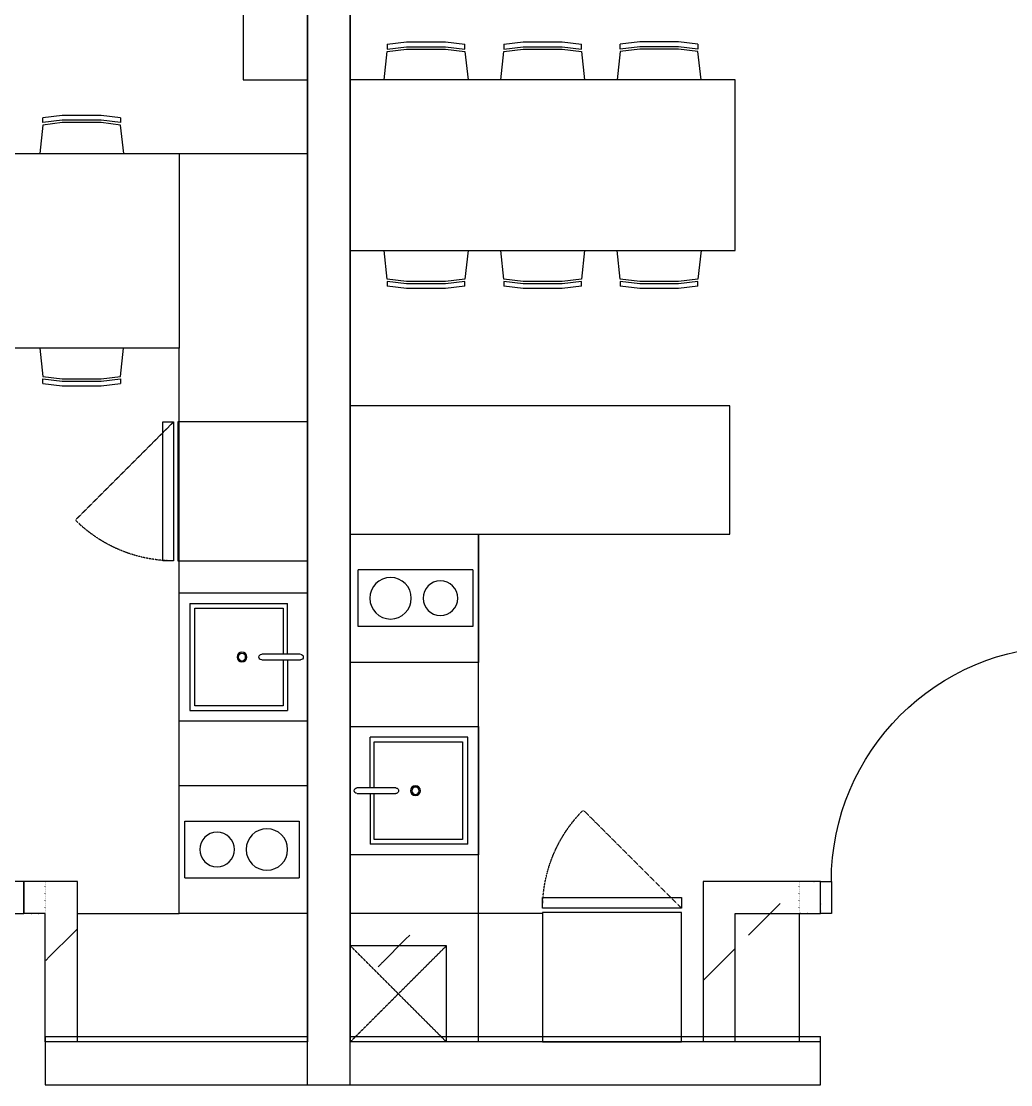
# Model space of a CAD drawing. Header units: millimetres. Extents: x -12551121 to 353735, y 112272 to 285506.
# Drawn here: x 110605 to 115231, y 147551 to 152525 of the extents above; entities that cross this region are included whole.
import ezdxf

# ---------------------------------------------------------------- set-up
doc = ezdxf.new("R2010")
doc.units = ezdxf.units.MM
doc.header["$MEASUREMENT"] = 0
for name, pattern in [('TYPE A$0$TYPE A$0$DOT2', [3.175, 0, -3.175]), ('TYPE A$0$TYPE A$0$TYPE A_450SQFT$0$DASHED', [0.75, 0.5, -0.25]), ('TYPE D2$0$TYPE D2$0$DOT2', [3.175, 0, -3.175]), ('TYPE D2$0$TYPE D2$0$HIDDEN', [0.375, 0.25, -0.125]), ('TYPE D2$0$TYPE D2$0$TYPE A_450SQFT$0$DASHED', [0.75, 0.5, -0.25])]:
    doc.linetypes.add(name, pattern=pattern)
for name, color, linetype in [('SHEARWALL L9-L28', 4, 'Continuous'), ('TYPE A$0$TYPE A$0$AM-BWK', 1, 'Continuous'), ('TYPE A$0$TYPE A$0$AM-DOOR', 4, 'Continuous'), ('TYPE A$0$TYPE A$0$AM-FURNITURE', 9, 'Continuous'), ('TYPE A$0$TYPE A$0$AM-RC-BEAM-SLAB-WALL', 3, 'Continuous'), ('TYPE A$0$TYPE A$0$AM-SANITARY', 4, 'Continuous'), ('TYPE A$0$TYPE A$0$TYPE A_450SQFT$0$AM-FURNITURE', 252, 'Continuous'), ('TYPE D2$0$TYPE D2$0$AM-BWK', 1, 'Continuous'), ('TYPE D2$0$TYPE D2$0$AM-DOOR', 4, 'Continuous'), ('TYPE D2$0$TYPE D2$0$AM-FURNITURE', 9, 'Continuous'), ('TYPE D2$0$TYPE D2$0$AM-RC-BEAM-SLAB-WALL', 3, 'Continuous'), ('TYPE D2$0$TYPE D2$0$AM-SANITARY', 4, 'Continuous'), ('TYPE D2$0$TYPE D2$0$AM-VOID', 8, 'TYPE D2$0$TYPE D2$0$HIDDEN')]:
    doc.layers.add(name, color=color, linetype=linetype)
doc.layers.add('WALL-FILL-1', color=9, linetype='Continuous', lineweight=9)
doc.layers.add('WALL-FILL-2', color=7, linetype='Continuous', lineweight=9)
pattern_1 = [(45, (4847680.4, 2641064.6), (-791.9596, 791.9596), []), (45, (4847680.4, 2642264.6), (-791.9596, 791.9596), [])]

# ---------------------------------------------------------------- blocks, each defined once
blk = doc.blocks.new('TYPE A$0$TYPE A$0$FUR-FRIDGE')
at = {"layer": 'TYPE A$0$TYPE A$0$AM-FURNITURE', "color": 0, "linetype": 'TYPE A$0$TYPE A$0$TYPE A_450SQFT$0$DASHED'}
blk.add_lwpolyline([(0, 625), (459.6, 1084.6)], dxfattribs=at)
at = {"layer": 'TYPE A$0$TYPE A$0$AM-FURNITURE', "color": 0, "linetype": 'ByBlock'}
for points in [[(650, 675), (0, 675), (0, 625), (650, 625)], [(650, 675), (0, 675), (0, 625), (650, 625)], [(0, 605), (650, 605), (650, 0), (0, 0)]]:
    blk.add_lwpolyline(points, close=True, dxfattribs=at)
at = {"layer": 'TYPE A$0$TYPE A$0$AM-FURNITURE', "color": 0, "linetype": 'TYPE A$0$TYPE A$0$TYPE A_450SQFT$0$DASHED'}
blk.add_arc((0, 625), 650, 0, 45, dxfattribs=at)
blk = doc.blocks.new('TYPE A$0$TYPE A$0$FUR-SINK')
at = {"layer": 'DefPoints', "color": 250}
blk.add_lwpolyline([(600, 0), (600, 600), (0, 600), (0, 0)], close=True, dxfattribs=at)
at = {"layer": 'TYPE A$0$TYPE A$0$AM-SANITARY'}
for p, q in [((287, 432.8, 0), (287, 568.1, 0)), ((313, 567, 0), (313, 432.8, 0)), ((287, 507, 0), (50, 507, 0)), ((50, 50, 0), (50, 507, 0)), ((313, 507, 0), (550, 507, 0)), ((550, 50, 0), (550, 507, 0)), ((72.1, 487.6, 0), (72.1, 74.4, 0)), ((287, 487.6, 0), (72.1, 487.6, 0)), ((527.9, 487.6, 0), (313, 487.6, 0)), ((527.9, 74.4, 0), (527.9, 487.6, 0)), ((287, 386.6, 0), (287, 432.8, 0)), ((313, 432.8, 0), (313, 386.6, 0)), ((550, 50, 0), (50, 50, 0)), ((72.1, 74.4, 0), (527.9, 74.4, 0))]:
    blk.add_line(p, q, dxfattribs=at)
for radius in [23.1, 17.1]:
    blk.add_circle((300, 294.4, 0), radius, dxfattribs=at)
for centre, start, end in [((300, 568.1, 0), 90, 180), ((300, 568.1, 0), 0, 90), ((300, 386.6, 0), 180, 0)]:
    blk.add_arc(centre, 13, start, end, dxfattribs=at)
blk = doc.blocks.new('TYPE A$0$TYPE A$0$FUR-HOB')
at = {"layer": 'DefPoints', "color": 250}
blk.add_lwpolyline([(600, 0), (600, 600), (0, 600), (0, 0)], close=True, dxfattribs=at)
at = {"layer": 'TYPE A$0$TYPE A$0$AM-FURNITURE'}
for p, q in [((432.5, 561.9, 0), (167.5, 561.9, 0)), ((167.5, 26.9, 0), (167.5, 561.9, 0)), ((432.5, 26.9, 0), (432.5, 561.9, 0)), ((167.5, 26.9, 0), (432.5, 26.9, 0))]:
    blk.add_line(p, q, dxfattribs=at)
for centre, radius in [((300, 410.9, 0), 97.1), ((300, 177.9, 0), 81.1)]:
    blk.add_circle(centre, radius, dxfattribs=at)
blk = doc.blocks.new('*U13')
blk.add_line((50, 75), (50, 1175))
for points in [[(0, -75), (50, -75), (50, 75), (0, 75)], [(1150, -75), (1200, -75), (1200, 75), (1150, 75)]]:
    blk.add_lwpolyline(points, close=True)
blk.add_arc((50, 75), 1100, 0, 90)
at = {"layer": 'DefPoints', "linetype": 'TYPE A$0$TYPE A$0$DOT2'}
for points in [[(-100, -75), (0, -75), (0, 75), (-100, 75)], [(1200, -75), (1300, -75), (1300, 75), (1200, 75)]]:
    blk.add_lwpolyline(points, close=True, dxfattribs=at)
blk = doc.blocks.new('TYPE A$0$TYPE A$0$TYP_CHAIR')
at = {"layer": 'TYPE A$0$TYPE A$0$AM-FURNITURE'}
for p, q in [((58270.2, 161524.5), (58360.7, 161535.6)), ((58360.7, 161535.6), (58451.9, 161535.6)), ((58451.9, 161535.6), (58543, 161535.6)), ((58543, 161535.6), (58633.5, 161524.5)), ((58255.7, 161358.2), (58270.2, 161491.2)), ((58270.2, 161524.5), (58270.2, 161502.3)), ((58270.2, 161502.3), (58360.7, 161513.4)), ((58270.2, 161491.2), (58360.7, 161502.3)), ((58360.7, 161513.4), (58451.9, 161513.4)), ((58360.7, 161502.3), (58451.9, 161502.3)), ((58451.9, 161513.4), (58543, 161513.4)), ((58451.9, 161502.3), (58543, 161502.3)), ((58543, 161513.4), (58633.5, 161502.3)), ((58543, 161502.3), (58633.5, 161491.2)), ((58633.5, 161502.3), (58633.5, 161524.5)), ((58633.5, 161491.2), (58648, 161358.2))]:
    blk.add_line(p, q, dxfattribs=at)
blk = doc.blocks.new('TYPE A')
at = {"layer": 'TYPE A$0$TYPE A$0$AM-BWK'}
for points in [[(1175, 100), (1175, 850), (1425, 850)], [(1425, 850), (1425, 700)], [(1325, 100), (1325, 700), (1425, 700)]]:
    blk.add_lwpolyline(points, dxfattribs=at)
at = {"layer": 'TYPE A$0$TYPE A$0$AM-FURNITURE', "elevation": 0}
for points in [[(100, 7625), (400, 7625), (400, 4600), (100, 4600)], [(700, 3345), (1610, 3345), (1610, 4255), (700, 4255)]]:
    blk.add_lwpolyline(points, close=True, dxfattribs=at)
at = {"layer": 'TYPE A$0$TYPE A$0$AM-RC-BEAM-SLAB-WALL'}
for points in [[(100, -100), (-100, -100), (-100, 8525), (100, 8525), (100, 100)], [(100, 100), (1325, 100), (1325, -100), (100, -100)]]:
    blk.add_lwpolyline(points, dxfattribs=at)
at = {"layer": 'TYPE A$0$TYPE A$0$TYPE A_450SQFT$0$AM-FURNITURE', "color": 9, "elevation": 0}
blk.add_lwpolyline([(700, 4255), (100, 4255)], dxfattribs=at)
at = {"layer": 'TYPE A$0$TYPE A$0$TYPE A_450SQFT$0$AM-FURNITURE', "color": 9}
blk.add_lwpolyline([(1175, 700), (700, 700), (700, 3345)], dxfattribs=at)
at = {"layer": 'TYPE A$0$TYPE A$0$AM-DOOR', "xscale": -1}
blk.add_blockref('*U13', (2625, 775), dxfattribs=at)
at = {"layer": 'TYPE A$0$TYPE A$0$AM-FURNITURE'}
blk.add_blockref('TYPE A$0$TYPE A$0$TYP_CHAIR', (-57297.4, -157103.2, 0), dxfattribs=at)
for name, p, rotation in [('TYPE A$0$TYPE A$0$TYP_CHAIR', (59606.9, 164703.2, 0), 180), ('TYPE A$0$TYPE A$0$FUR-FRIDGE', (100, 3000), 270), ('TYPE A$0$TYPE A$0$FUR-HOB', (700, 700), 90)]:
    blk.add_blockref(name, p, dxfattribs=dict(at, rotation=rotation))
at = {"layer": 'TYPE A$0$TYPE A$0$AM-SANITARY', "rotation": 90}
blk.add_blockref('TYPE A$0$TYPE A$0$FUR-SINK', (700, 1600), dxfattribs=at)
blk = doc.blocks.new('*U49')
blk.add_line((50, 75), (50, 1175))
for points in [[(0, -75), (50, -75), (50, 75), (0, 75)], [(1150, -75), (1200, -75), (1200, 75), (1150, 75)]]:
    blk.add_lwpolyline(points, close=True)
blk.add_arc((50, 75), 1100, 0, 90)
at = {"layer": 'DefPoints', "linetype": 'TYPE D2$0$TYPE D2$0$DOT2'}
for points in [[(-100, -75), (0, -75), (0, 75), (-100, 75)], [(1200, -75), (1300, -75), (1300, 75), (1200, 75)]]:
    blk.add_lwpolyline(points, close=True, dxfattribs=at)
blk = doc.blocks.new('TYPE D2$0$TYPE D2$0$FUR-FRIDGE')
at = {"layer": 'TYPE D2$0$TYPE D2$0$AM-FURNITURE', "color": 0, "linetype": 'TYPE D2$0$TYPE D2$0$TYPE A_450SQFT$0$DASHED'}
blk.add_lwpolyline([(0, 625), (459.6, 1084.6)], dxfattribs=at)
at = {"layer": 'TYPE D2$0$TYPE D2$0$AM-FURNITURE', "color": 0, "linetype": 'ByBlock'}
for points in [[(650, 675), (0, 675), (0, 625), (650, 625)], [(650, 675), (0, 675), (0, 625), (650, 625)], [(0, 605), (650, 605), (650, 0), (0, 0)]]:
    blk.add_lwpolyline(points, close=True, dxfattribs=at)
at = {"layer": 'TYPE D2$0$TYPE D2$0$AM-FURNITURE', "color": 0, "linetype": 'TYPE D2$0$TYPE D2$0$TYPE A_450SQFT$0$DASHED'}
blk.add_arc((0, 625), 650, 0, 45, dxfattribs=at)
blk = doc.blocks.new('TYPE D2$0$TYPE D2$0$FUR-SINK')
at = {"layer": 'DefPoints', "color": 250}
blk.add_lwpolyline([(600, 0), (600, 600), (0, 600), (0, 0)], close=True, dxfattribs=at)
at = {"layer": 'TYPE D2$0$TYPE D2$0$AM-SANITARY'}
for p, q in [((287, 432.8, 0), (287, 568.1, 0)), ((313, 567, 0), (313, 432.8, 0)), ((287, 507, 0), (50, 507, 0)), ((50, 50, 0), (50, 507, 0)), ((313, 507, 0), (550, 507, 0)), ((550, 50, 0), (550, 507, 0)), ((72.1, 487.6, 0), (72.1, 74.4, 0)), ((287, 487.6, 0), (72.1, 487.6, 0)), ((527.9, 487.6, 0), (313, 487.6, 0)), ((527.9, 74.4, 0), (527.9, 487.6, 0)), ((287, 386.6, 0), (287, 432.8, 0)), ((313, 432.8, 0), (313, 386.6, 0)), ((550, 50, 0), (50, 50, 0)), ((72.1, 74.4, 0), (527.9, 74.4, 0))]:
    blk.add_line(p, q, dxfattribs=at)
for radius in [23.1, 17.1]:
    blk.add_circle((300, 294.4, 0), radius, dxfattribs=at)
for centre, start, end in [((300, 568.1, 0), 90, 180), ((300, 568.1, 0), 0, 90), ((300, 386.6, 0), 180, 0)]:
    blk.add_arc(centre, 13, start, end, dxfattribs=at)
blk = doc.blocks.new('TYPE D2$0$TYPE D2$0$FUR-HOB')
at = {"layer": 'DefPoints', "color": 250}
blk.add_lwpolyline([(600, 0), (600, 600), (0, 600), (0, 0)], close=True, dxfattribs=at)
at = {"layer": 'TYPE D2$0$TYPE D2$0$AM-FURNITURE'}
for p, q in [((432.5, 561.9, 0), (167.5, 561.9, 0)), ((167.5, 26.9, 0), (167.5, 561.9, 0)), ((432.5, 26.9, 0), (432.5, 561.9, 0)), ((167.5, 26.9, 0), (432.5, 26.9, 0))]:
    blk.add_line(p, q, dxfattribs=at)
for centre, radius in [((300, 410.9, 0), 97.1), ((300, 177.9, 0), 81.1)]:
    blk.add_circle(centre, radius, dxfattribs=at)
blk = doc.blocks.new('TYPE D2$0$TYPE D2$0$FUR-DINING 6S')
at = {"layer": 'TYPE D2$0$TYPE D2$0$AM-FURNITURE'}
for p, q in [((-10955.2, 15482.1), (-10864.7, 15493.1)), ((-10955.2, 15482.1), (-10955.2, 15459.9)), ((-10955.2, 15459.9), (-10864.7, 15471)), ((-10864.7, 15493.1), (-10773.6, 15493.1)), ((-10864.7, 15471), (-10773.6, 15471)), ((-10773.6, 15493.1), (-10682.5, 15493.1)), ((-10773.6, 15471), (-10682.5, 15471)), ((-10682.5, 15493.1), (-10591.9, 15482.1)), ((-10682.5, 15471), (-10591.9, 15459.9)), ((-10591.9, 15459.9), (-10591.9, 15482.1)), ((-10319.9, 15493.1), (-10410.4, 15482.1)), ((-10410.4, 15459.9), (-10410.4, 15482.1)), ((-10319.9, 15471), (-10410.4, 15459.9)), ((-10228.8, 15493.1), (-10319.9, 15493.1)), ((-10228.8, 15471), (-10319.9, 15471)), ((-10137.7, 15493.1), (-10228.8, 15493.1)), ((-10137.7, 15471), (-10228.8, 15471)), ((-10047.1, 15482.1), (-10137.7, 15493.1)), ((-10047.1, 15459.9), (-10137.7, 15471)), ((-10047.1, 15482.1), (-10047.1, 15459.9)), ((-9775, 15493.1), (-9865.6, 15482.1)), ((-9865.6, 15459.9), (-9865.6, 15482.1)), ((-9775, 15471), (-9865.6, 15459.9)), ((-9683.9, 15493.1), (-9775, 15493.1)), ((-9683.9, 15471), (-9775, 15471)), ((-9592.8, 15493.1), (-9683.9, 15493.1)), ((-9592.8, 15471), (-9683.9, 15471)), ((-9502.3, 15482.1), (-9592.8, 15493.1)), ((-9502.3, 15459.9), (-9592.8, 15471)), ((-9502.3, 15482.1), (-9502.3, 15459.9)), ((-10969.8, 15315.8), (-10955.2, 15448.8)), ((-10955.2, 15448.8), (-10864.7, 15459.9)), ((-10864.7, 15459.9), (-10773.6, 15459.9)), ((-10773.6, 15459.9), (-10682.5, 15459.9)), ((-10682.5, 15459.9), (-10591.9, 15448.8)), ((-10591.9, 15448.8), (-10577.4, 15315.8)), ((-10410.4, 15448.8), (-10424.9, 15315.8)), ((-10319.9, 15459.9), (-10410.4, 15448.8)), ((-10228.8, 15459.9), (-10319.9, 15459.9)), ((-10137.7, 15459.9), (-10228.8, 15459.9)), ((-10047.1, 15448.8), (-10137.7, 15459.9)), ((-10032.6, 15315.8), (-10047.1, 15448.8)), ((-9865.6, 15448.8), (-9880.1, 15315.8)), ((-9775, 15459.9), (-9865.6, 15448.8)), ((-9683.9, 15459.9), (-9775, 15459.9)), ((-9592.8, 15459.9), (-9683.9, 15459.9)), ((-9502.3, 15448.8), (-9592.8, 15459.9)), ((-9487.7, 15315.8), (-9502.3, 15448.8)), ((-10969.8, 14517.6), (-10955.2, 14384.5)), ((-10591.9, 14384.5), (-10577.4, 14517.6)), ((-10424.9, 14517.6), (-10410.4, 14384.5)), ((-10047.1, 14384.5), (-10032.6, 14517.6)), ((-9880.1, 14517.6), (-9865.6, 14384.5)), ((-9502.3, 14384.5), (-9487.7, 14517.6)), ((-10955.2, 14384.5), (-10864.7, 14373.4)), ((-10955.2, 14373.4), (-10864.7, 14362.4)), ((-10955.2, 14351.3), (-10955.2, 14373.4)), ((-10864.7, 14373.4), (-10773.6, 14373.4)), ((-10773.6, 14373.4), (-10682.5, 14373.4)), ((-10682.5, 14373.4), (-10591.9, 14384.5)), ((-10682.5, 14362.4), (-10591.9, 14373.4)), ((-10591.9, 14373.4), (-10591.9, 14351.3)), ((-10410.4, 14384.5), (-10319.9, 14373.4)), ((-10410.4, 14373.4), (-10319.9, 14362.4)), ((-10410.4, 14351.3), (-10410.4, 14373.4)), ((-10319.9, 14373.4), (-10228.8, 14373.4)), ((-10228.8, 14373.4), (-10137.7, 14373.4)), ((-10137.7, 14373.4), (-10047.1, 14384.5)), ((-10137.7, 14362.4), (-10047.1, 14373.4)), ((-10047.1, 14373.4), (-10047.1, 14351.3)), ((-9865.6, 14384.5), (-9775, 14373.4)), ((-9865.6, 14373.4), (-9775, 14362.4)), ((-9865.6, 14351.3), (-9865.6, 14373.4)), ((-9775, 14373.4), (-9683.9, 14373.4)), ((-9683.9, 14373.4), (-9592.8, 14373.4)), ((-9592.8, 14373.4), (-9502.3, 14384.5)), ((-9592.8, 14362.4), (-9502.3, 14373.4)), ((-9502.3, 14373.4), (-9502.3, 14351.3)), ((-10955.2, 14351.3), (-10864.7, 14340.2)), ((-10864.7, 14362.4), (-10773.6, 14362.4)), ((-10864.7, 14340.2), (-10773.6, 14340.2)), ((-10773.6, 14362.4), (-10682.5, 14362.4)), ((-10773.6, 14340.2), (-10682.5, 14340.2)), ((-10682.5, 14340.2), (-10591.9, 14351.3)), ((-10410.4, 14351.3), (-10319.9, 14340.2)), ((-10319.9, 14362.4), (-10228.8, 14362.4)), ((-10319.9, 14340.2), (-10228.8, 14340.2)), ((-10228.8, 14362.4), (-10137.7, 14362.4)), ((-10228.8, 14340.2), (-10137.7, 14340.2)), ((-10137.7, 14340.2), (-10047.1, 14351.3)), ((-9865.6, 14351.3), (-9775, 14340.2)), ((-9775, 14362.4), (-9683.9, 14362.4)), ((-9775, 14340.2), (-9683.9, 14340.2)), ((-9683.9, 14362.4), (-9592.8, 14362.4)), ((-9683.9, 14340.2), (-9592.8, 14340.2)), ((-9592.8, 14340.2), (-9502.3, 14351.3))]:
    blk.add_line(p, q, dxfattribs=at)
blk.add_lwpolyline([(-9328.7, 14517.6), (-11128.9, 14517.6), (-11128.9, 15315.8), (-9328.7, 15315.8)], close=True, dxfattribs=at)
blk = doc.blocks.new('TYPE D2')
at = {"layer": 'TYPE D2$0$TYPE D2$0$AM-BWK'}
for points in [[(7400, 100), (7400, 700), (7000, 700), (7000, 850), (7550, 850)], [(7550, 850), (7550, 100)], [(8600, 100), (8600, 700), (9200, 700)], [(8750, 100), (8750, 550), (9200, 550)]]:
    blk.add_lwpolyline(points, dxfattribs=at)
at = {"layer": 'TYPE D2$0$TYPE D2$0$AM-FURNITURE'}
blk.add_lwpolyline([(8300, 700), (8600, 700), (8600, 2475), (7425, 2475), (7425, 3075), (9200, 3075)], dxfattribs=at)
blk.add_lwpolyline([(7100, 100), (7400, 100), (7400, 700), (7100, 700)], close=True, dxfattribs=at)
at = {"layer": 'TYPE D2$0$TYPE D2$0$AM-RC-BEAM-SLAB-WALL'}
for points in [[(9400, -100), (9400, 8275), (9200, 8275), (9200, 100)], [(9400, -100), (7000, -100), (7000, 100), (9200, 100)]]:
    blk.add_lwpolyline(points, dxfattribs=at)
at = {"layer": 'TYPE D2$0$TYPE D2$0$AM-VOID'}
for points in [[(8750, 550), (9200, 100)], [(8750, 100), (9200, 550)]]:
    blk.add_lwpolyline(points, dxfattribs=at)
blk.add_blockref('TYPE D2$0$TYPE D2$0$FUR-DINING 6S', (18528.7, -10716.7))
at = {"layer": 'TYPE D2$0$TYPE D2$0$AM-DOOR'}
blk.add_blockref('*U49', (5800, 775), dxfattribs=at)
at = {"layer": 'TYPE D2$0$TYPE D2$0$AM-FURNITURE', "rotation": 270}
blk.add_blockref('TYPE D2$0$TYPE D2$0$FUR-HOB', (8600, 2475), dxfattribs=at)
at = {"layer": 'TYPE D2$0$TYPE D2$0$AM-FURNITURE'}
blk.add_blockref('TYPE D2$0$TYPE D2$0$FUR-FRIDGE', (7650, 100), dxfattribs=at)
at = {"layer": 'TYPE D2$0$TYPE D2$0$AM-SANITARY', "rotation": 270}
blk.add_blockref('TYPE D2$0$TYPE D2$0$FUR-SINK', (8600, 1575), dxfattribs=at)
blk = doc.blocks.new('riser')
at = {"layer": 'WALL-FILL-1'}
h = blk.add_hatch(dxfattribs=at)
h.set_pattern_fill('FP_1', color=251, style=0, pattern_type=2)
h.set_pattern_definition(pattern_1)
h.paths.add_polyline_path([(31241.7, -57537.5), (31261.7, -57537.5), (31261.7, -57462.5), (30201.7, -57462.5), (30201.9, -57482.5), (31241.7, -57482.5)])
h.paths.add_polyline_path([(32481.7, -57537.5), (32481.7, -57482.5), (32551.7, -57482.5), (32551.7, -57462.5), (32461.7, -57462.5), (32463.7, -57537.5)])
h = blk.add_hatch(dxfattribs=at)
h.set_pattern_fill('FP_1', color=251, style=0, pattern_type=2)
h.set_pattern_definition(pattern_1)
h.paths.add_polyline_path([(32571.7, -58212.5), (32571.7, -57592.5), (32553.7, -57592.5), (32553.7, -58212.5)])
h.paths.add_polyline_path([(32571.7, -57482.5), (32571.7, -57462.5), (32553.7, -57462.5), (32553.7, -57482.5)])
h = blk.add_hatch(dxfattribs=at)
h.set_pattern_fill('FP_1', color=251, style=0, pattern_type=2)
h.set_pattern_definition(pattern_1)
h.paths.add_polyline_path([(32701.7, -58212.5), (32701.7, -57462.5), (32681.7, -57462.5), (32681.7, -58212.5), (32688.6, -58212.5)])
h = blk.add_hatch(dxfattribs=at)
h.set_pattern_fill('FP_1', color=251, style=0, pattern_type=2)
h.set_pattern_definition(pattern_1)
h.paths.add_polyline_path([(36174.7, -57537.5), (36176.7, -57537.5), (36174.7, -57462.5), (36174.7, -57464.5), (36174.7, -57534.9)])
h.paths.add_polyline_path([(37378.7, -57537.5), (37378.7, -57464.5), (37376.7, -57464.5), (37376.7, -57537.5)])
h.paths.add_polyline_path([(35646.7, -57464.5), (35646.7, -57462.5), (35628.7, -57464.5)])
h = blk.add_hatch(dxfattribs=at)
h.set_pattern_fill('FP_1', color=251, style=0, pattern_type=2)
h.set_pattern_definition(pattern_1)
h.paths.add_polyline_path([(35628.7, -58212.5), (35646.7, -58212.5), (35646.7, -57464.5), (35628.7, -57464.5), (35628.7, -58071.6)])
h = blk.add_hatch(dxfattribs=at)
h.set_pattern_fill('FP_1', color=251, style=0, pattern_type=2)
h.set_pattern_definition(pattern_1)
h.paths.add_polyline_path([(36174.7, -57537.5), (36174.7, -57464.5), (35776.7, -57464.5), (36156.7, -57482.5), (36156.7, -57537.5)])
h.paths.add_polyline_path([(37378.7, -57537.5), (37396.7, -57537.5), (37396.7, -57482.5), (37476.7, -57482.5), (37475.5, -57464.5), (37378.7, -57464.5), (37378.7, -57507.5)])
h.paths.add_polyline_path([(35776.7, -57482.5), (35776.7, -57462.5), (35646.7, -57464.5), (35646.7, -57482.5), (35756.7, -57482.5)])
h = blk.add_hatch(dxfattribs=at)
h.set_pattern_fill('FP_1', color=251, style=0, pattern_type=2)
h.set_pattern_definition(pattern_1)
h.paths.add_polyline_path([(36156.7, -57482.5), (35776.7, -57464.5), (35776.7, -57482.5), (35897.6, -57482.5)])
h = blk.add_hatch(dxfattribs=at)
h.set_pattern_fill('FP_1', color=251, style=0, pattern_type=2)
h.set_pattern_definition(pattern_1)
h.paths.add_polyline_path([(31241.7, -57610.5), (31259.7, -57610.5), (31259.7, -57537.5), (31241.7, -57537.5), (31241.7, -57592.5), (30201.7, -57592.5), (30201.7, -57610.5), (31146.7, -57610.5)])
h.paths.add_polyline_path([(32551.7, -57610.5), (32553.7, -57610.5), (32551.7, -57592.5), (32481.7, -57592.5), (32481.7, -57537.5), (32463.7, -57537.5), (32465.8, -57610.5), (32535.8, -57610.5)])
h = blk.add_hatch(dxfattribs=at)
h.set_pattern_fill('FP_1', color=251, style=0, pattern_type=2)
h.set_pattern_definition(pattern_1)
h.paths.add_polyline_path([(37425.7, -57612.5), (37476.7, -57612.5), (37476.7, -57592.5), (37396.7, -57592.5), (37396.7, -57537.5), (37376.7, -57537.5), (37376.7, -57612.5), (37396.7, -57612.5)])
h.paths.add_polyline_path([(35776.7, -57612.5), (36176.7, -57612.5), (36174.7, -57537.5), (36156.7, -57537.5), (36156.7, -57592.5), (35776.7, -57592.5)])
h = blk.add_hatch(dxfattribs=at)
h.set_pattern_fill('FP_1', color=251, style=0, pattern_type=2)
h.set_pattern_definition(pattern_1)
h.paths.add_polyline_path([(30851.7, -57612.5), (31261.7, -57610.5), (31259.7, -57610.5), (31007.8, -57611.7)])
h.paths.add_polyline_path([(32535.8, -57612.5), (32463.7, -57610.5), (32463.7, -57612.5), (32481.7, -57612.5)])
h = blk.add_hatch(dxfattribs=at)
h.set_pattern_fill('FP_1', color=251, style=0, pattern_type=2)
h.set_pattern_definition(pattern_1)
h.paths.add_polyline_path([(34446.7, -57632.5), (34556.7, -57632.5), (34556.7, -57612.5), (33976.7, -57612.5), (33976.7, -57632.5), (34428.7, -57632.5)])
h = blk.add_hatch(dxfattribs=at)
h.set_pattern_fill('FP_1', color=251, style=0, pattern_type=2)
h.set_pattern_definition(pattern_1)
h.paths.add_polyline_path([(34576.7, -58212.5), (34576.7, -58212.5), (34576.7, -57612.5), (34556.7, -57612.5), (34556.7, -58212.5)])
h = blk.add_hatch(dxfattribs=at)
h.set_pattern_fill('FP_1', color=251, style=0, pattern_type=2)
h.set_pattern_definition(pattern_1)
h.paths.add_polyline_path([(35756.7, -58212.5), (35776.7, -57592.5), (35756.7, -57592.5), (35756.7, -58104.5)])
h = blk.add_hatch(dxfattribs=at)
h.set_pattern_fill('FP_1', color=251, style=0, pattern_type=2)
h.set_pattern_definition(pattern_1)
h.paths.add_polyline_path([(35776.7, -58212.5), (35776.7, -57612.5), (35756.7, -58212.5)])
h = blk.add_hatch(dxfattribs=at)
h.set_pattern_fill('FP_1', color=251, style=0, pattern_type=2)
h.set_pattern_definition(pattern_1)
h.paths.add_polyline_path([(34369.5, -57760.5), (34369.5, -57758.2), (33976.7, -57742.5), (33978.6, -57760.5), (34063.9, -57760.5)])
h = blk.add_hatch(dxfattribs=at)
h.set_pattern_fill('FP_1', color=251, style=0, pattern_type=2)
h.set_pattern_definition(pattern_1)
h.paths.add_polyline_path([(34428.7, -57760.5), (34426.7, -57742.5), (33994.4, -57743.2), (34428.3, -57760.5)])
h = blk.add_hatch(dxfattribs=at)
h.set_pattern_fill('FP_1', color=251, style=0, pattern_type=2)
h.set_pattern_definition(pattern_1)
h.paths.add_polyline_path([(34426.7, -57762.5), (34426.7, -57760.5), (34369.5, -57762.5)])
h = blk.add_hatch(dxfattribs=at)
h.set_pattern_fill('FP_1', color=251, style=0, pattern_type=2)
h.set_pattern_definition(pattern_1)
h.paths.add_polyline_path([(34446.7, -58212.5), (34446.7, -58212.5), (34446.7, -57742.5), (34428.7, -57743), (34428.7, -58212.5)])
at = {"layer": 'WALL-FILL-2'}
h = blk.add_hatch(dxfattribs=at)
h.set_pattern_fill('FP_1', color=251, style=0, pattern_type=2)
h.set_pattern_definition(pattern_1)
h.paths.add_polyline_path([(30201.7, -57592.5), (31241.7, -57592.5), (31241.7, -57482.5), (30201.7, -57482.5), (30201.7, -57537.5)])
h.paths.add_polyline_path([(32553.7, -57592.5), (32571.7, -57592.5), (32571.7, -57482.5), (32481.7, -57482.5), (32481.7, -57592.5), (32551.7, -57592.5)])
h = blk.add_hatch(dxfattribs=at)
h.set_pattern_fill('FP_1', color=251, style=0, pattern_type=2)
h.set_pattern_definition(pattern_1)
h.paths.add_polyline_path([(32681.7, -58212.5), (32681.7, -57462.5), (32571.7, -57462.5), (32571.7, -58212.5)])
h = blk.add_hatch(dxfattribs=at)
h.set_pattern_fill('FP_1', color=251, style=0, pattern_type=2)
h.set_pattern_definition(pattern_1)
h.paths.add_polyline_path([(35646.7, -58212.5), (35756.7, -58212.5), (35756.7, -57482.5), (35646.7, -57482.5), (35646.7, -58076.2)])
h = blk.add_hatch(dxfattribs=at)
h.set_pattern_fill('FP_1', color=251, style=0, pattern_type=2)
h.set_pattern_definition(pattern_1)
h.paths.add_polyline_path([(37476.7, -57592.5), (37476.7, -57482.5), (37396.7, -57482.5), (37396.7, -57592.5), (37470.1, -57592.5)])
h.paths.add_polyline_path([(35763.4, -57592.5), (36156.7, -57592.5), (36156.7, -57482.5), (35756.7, -57482.5), (35756.7, -57592.5)])
h = blk.add_hatch(dxfattribs=at)
h.set_pattern_fill('FP_1', color=251, style=0, pattern_type=2)
h.set_pattern_definition(pattern_1)
h.paths.add_polyline_path([(34369.5, -57742.5), (34426.7, -57742.5), (34426.7, -57632.5), (33976.7, -57632.5), (33976.7, -57742.5), (34063.9, -57742.5)])
h = blk.add_hatch(dxfattribs=at)
h.set_pattern_fill('FP_1', color=251, style=0, pattern_type=2)
h.set_pattern_definition(pattern_1)
h.paths.add_polyline_path([(34426.7, -57742.5), (34446.7, -57742.5), (34446.7, -57632.5), (34426.7, -57632.5)])
h = blk.add_hatch(dxfattribs=at)
h.set_pattern_fill('FP_1', color=251, style=0, pattern_type=2)
h.set_pattern_definition(pattern_1)
h.paths.add_polyline_path([(34556.7, -58212.5), (34556.7, -57632.5), (34446.7, -57632.5), (34446.7, -58212.5)])

msp = doc.modelspace()

# ---------------------------------------------------------------- block references
at = {"xscale": -1}
msp.add_blockref('TYPE A', (112042.2, 147651.5), dxfattribs=at)

# ---------------------------------------------------------------- next in the draw order: block references
msp.add_blockref('TYPE D2', (121342.2, 147651.5), dxfattribs=at)

# ---------------------------------------------------------------- next in the draw order: block references
msp.add_blockref('TYPE A', (112042.2, 147651.5, 0), dxfattribs=at)

# ---------------------------------------------------------------- next in the draw order: linework, layer by layer
at = {"layer": 'SHEARWALL L9-L28', "color": 1}
for p, q in [((110717.2, 147776.6, 0), (110717.2, 147551.5, 0)), ((110717.2, 147776.6, 0), (110717.2, 147551.5, 0)), ((110717.2, 147776.6, 0), (110717.2, 147551.5, 0)), ((110717.2, 147776.6, 0), (110717.2, 147551.5, 0)), ((110717.2, 147776.6, 0), (110717.2, 147551.5, 0)), ((110717.2, 147776.6, 0), (110717.2, 147551.6, 0)), ((110717.2, 147776.6, 0), (110717.2, 147551.6, 0)), ((110717.2, 147776.5, 0), (110717.2, 147551.4, 0)), ((110717.2, 147776.5), (110717.2, 147551.4)), ((110717.2, 147776.5, 0), (110717.2, 147551.4, 0)), ((110717.2, 147776.5, 0), (110717.2, 147551.5, 0)), ((110717.2, 147776.5, 0), (110717.2, 147551.5, 0)), ((110717.2, 147776.5, 0), (110717.2, 147551.5, 0)), ((110717.2, 147776.5, 0), (110717.2, 147551.5, 0))]:
    msp.add_line(p, q, dxfattribs=at)

# ---------------------------------------------------------------- next in the draw order: block references
at = {"xscale": -1}
msp.add_blockref('TYPE D2', (121342.2, 147651.5, 0), dxfattribs=at)

# ---------------------------------------------------------------- next in the draw order: linework, layer by layer
at = {"layer": 'SHEARWALL L9-L28', "color": 1}
for p, q in [((111942.2, 147776.6, 0), (111942.2, 156176.6, 0)), ((111942.2, 147776.6, 0), (111942.2, 156176.6, 0)), ((111942.2, 147776.6, 0), (111942.2, 156176.6, 0)), ((111942.2, 147776.6, 0), (111942.2, 156176.6, 0)), ((111942.2, 147776.6, 0), (111942.2, 156176.6, 0)), ((111942.2, 147776.6, 0), (111942.2, 156176.6, 0)), ((111942.2, 147776.6, 0), (111942.2, 156176.6, 0)), ((111942.2, 147776.5), (111942.2, 156176.5)), ((111942.2, 147776.5, 0), (111942.2, 156176.5, 0)), ((111942.2, 147776.5, 0), (111942.2, 156176.5, 0)), ((111942.2, 147776.5, 0), (111942.2, 156176.5, 0)), ((111942.2, 147776.5, 0), (111942.2, 156176.5, 0)), ((111942.2, 147776.5, 0), (111942.2, 156176.5, 0)), ((111942.2, 147776.5, 0), (111942.2, 156176.5, 0)), ((112142.2, 147776.6, 0), (112142.2, 156176.6, 0)), ((112142.2, 147776.6, 0), (112142.2, 156176.6, 0)), ((112142.2, 147776.6, 0), (112142.2, 156176.6, 0)), ((112142.2, 147776.6, 0), (112142.2, 156176.6, 0)), ((112142.2, 147776.6, 0), (112142.2, 156176.6, 0)), ((112142.2, 147776.6, 0), (112142.2, 156176.6, 0)), ((112142.2, 147776.6, 0), (112142.2, 156176.6, 0)), ((112142.2, 147776.5), (112142.2, 156176.5)), ((112142.2, 147776.5, 0), (112142.2, 156176.5, 0)), ((112142.2, 147776.5, 0), (112142.2, 156176.5, 0)), ((112142.2, 147776.5, 0), (112142.2, 156176.5, 0)), ((112142.2, 147776.5, 0), (112142.2, 156176.5, 0)), ((112142.2, 147776.5, 0), (112142.2, 156176.5, 0)), ((112142.2, 147776.5, 0), (112142.2, 156176.5, 0)), ((110717.2, 147776.6, 0), (111942.2, 147776.6, 0)), ((110717.2, 147776.6, 0), (111942.2, 147776.6, 0)), ((110717.2, 147776.6, 0), (111942.2, 147776.6, 0)), ((110717.2, 147776.6, 0), (111942.2, 147776.6, 0)), ((110717.2, 147776.6, 0), (111942.2, 147776.6, 0)), ((110717.2, 147776.6, 0), (111942.2, 147776.6, 0)), ((110717.2, 147776.6, 0), (111942.2, 147776.6, 0)), ((110717.2, 147776.5, 0), (111942.2, 147776.5, 0)), ((110717.2, 147776.5), (111942.2, 147776.5)), ((110717.2, 147776.5, 0), (111942.2, 147776.5, 0)), ((110717.2, 147776.5, 0), (111942.2, 147776.5, 0)), ((110717.2, 147776.5, 0), (111942.2, 147776.5, 0)), ((110717.2, 147776.5, 0), (111942.2, 147776.5, 0)), ((110717.2, 147776.5, 0), (111942.2, 147776.5, 0)), ((112142.2, 147776.6, 0), (114342.2, 147776.6, 0)), ((112142.2, 147776.6, 0), (114342.2, 147776.6, 0)), ((112142.2, 147776.6, 0), (114342.2, 147776.6, 0)), ((112142.2, 147776.6, 0), (114342.2, 147776.6, 0)), ((112142.2, 147776.6, 0), (114342.2, 147776.6, 0)), ((112142.2, 147776.6, 0), (114342.2, 147776.6, 0)), ((112142.2, 147776.6, 0), (114342.2, 147776.6, 0)), ((112142.2, 147776.5, 0), (114342.2, 147776.5, 0)), ((112142.2, 147776.5), (114342.2, 147776.5)), ((112142.2, 147776.5, 0), (114342.2, 147776.5, 0)), ((112142.2, 147776.5, 0), (114342.2, 147776.5, 0)), ((112142.2, 147776.5, 0), (114342.2, 147776.5, 0)), ((112142.2, 147776.5, 0), (114342.2, 147776.5, 0)), ((112142.2, 147776.5, 0), (114342.2, 147776.5, 0)), ((114342.2, 147551.5, 0), (114342.2, 147776.6, 0)), ((114342.2, 147551.5, 0), (114342.2, 147776.6, 0)), ((114342.2, 147551.5, 0), (114342.2, 147776.6, 0)), ((114342.2, 147551.5, 0), (114342.2, 147776.6, 0)), ((114342.2, 147551.5, 0), (114342.2, 147776.6, 0)), ((114342.2, 147551.6, 0), (114342.2, 147776.6, 0)), ((114342.2, 147551.6, 0), (114342.2, 147776.6, 0)), ((114342.2, 147551.4, 0), (114342.2, 147776.5, 0)), ((114342.2, 147551.4), (114342.2, 147776.5)), ((114342.2, 147551.4, 0), (114342.2, 147776.5, 0)), ((114342.2, 147551.5, 0), (114342.2, 147776.5, 0)), ((114342.2, 147551.5, 0), (114342.2, 147776.5, 0)), ((114342.2, 147551.5, 0), (114342.2, 147776.5, 0)), ((114342.2, 147551.5, 0), (114342.2, 147776.5, 0)), ((110717.2, 147551.6, 0), (114342.2, 147551.6, 0)), ((110717.2, 147551.6, 0), (114342.2, 147551.6, 0)), ((110717.2, 147551.6, 0), (114342.2, 147551.6, 0)), ((110717.2, 147551.6, 0), (114342.2, 147551.6, 0)), ((110717.2, 147551.6, 0), (114342.2, 147551.6, 0)), ((110717.2, 147551.6, 0), (114342.2, 147551.6, 0)), ((110717.2, 147551.6, 0), (114342.2, 147551.6, 0)), ((110717.2, 147551.5, 0), (114342.2, 147551.5, 0)), ((110717.2, 147551.5), (114342.2, 147551.5)), ((110717.2, 147551.5, 0), (114342.2, 147551.5, 0)), ((110717.2, 147551.5, 0), (114342.2, 147551.5, 0)), ((110717.2, 147551.5, 0), (114342.2, 147551.5, 0)), ((110717.2, 147551.5, 0), (114342.2, 147551.5, 0)), ((110717.2, 147551.5, 0), (114342.2, 147551.5, 0))]:
    msp.add_line(p, q, dxfattribs=at)

# ---------------------------------------------------------------- next in the draw order: block references
msp.add_blockref('riser', (78165.5, 205864, 0))

doc.saveas('drawing.dxf')
